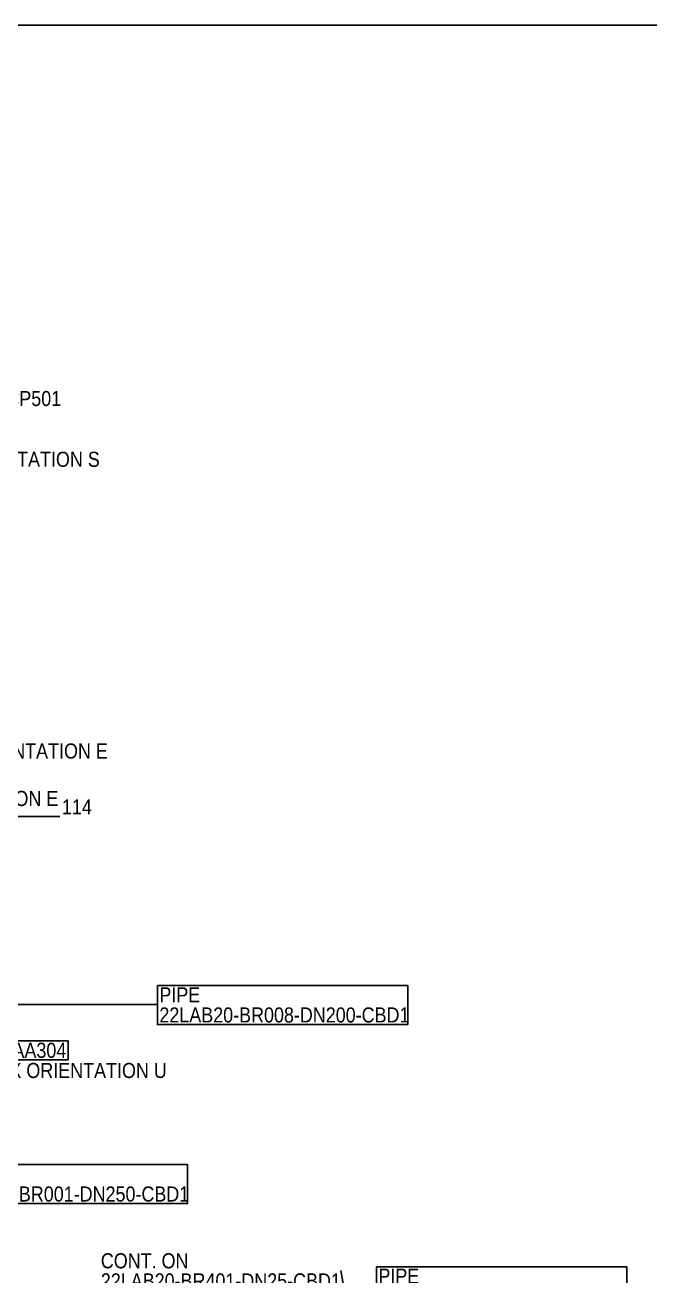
# Model space of a CAD drawing. Extents: x 0 to 841, y 0 to 594.
# Drawn here: x 310.3 to 465.6, y 273.1 to 584 of the extents above; entities that cross this region are included whole.
import ezdxf

# ---------------------------------------------------------------- set-up
doc = ezdxf.new("R2010")
doc.units = 0
doc.styles.add('ARIAL', font='arial.ttf')

msp = doc.modelspace()

# ---------------------------------------------------------------- linework, layer by layer
at = {"layer": 'GT_1', "flags": 128}
msp.add_lwpolyline([(389.8, 195.2), (402, 199.6), (388.8, 274.5)], dxfattribs=at)
at = {"layer": 'PL2', "color": 7, "flags": 128}
for points in [[(246, 387.3), (319, 387.3)], [(262.2, 340.6), (343.2, 340.6)]]:
    msp.add_lwpolyline(points, dxfattribs=at)
at = {"layer": 'spoolno', "color": 7, "flags": 128}
for points in [[(10, 584), (831, 584), (831, 10), (10, 10), (10, 584)], [(343.2, 345.3), (405.4, 345.3), (405.4, 335.6), (343.2, 335.6), (343.2, 345.3)], [(286.9, 331.5), (321, 331.5), (321, 326.8), (286.9, 326.8), (286.9, 331.5)], [(288.5, 300.8), (350.7, 300.8), (350.7, 291.1), (288.5, 291.1), (288.5, 300.8)], [(397.6, 275.4), (459.8, 275.4), (459.8, 265.7), (397.6, 265.7), (397.6, 275.4)]]:
    msp.add_lwpolyline(points, dxfattribs=at)

# ---------------------------------------------------------------- texts
at = {"layer": 'FLAN', "color": 2, "style": 'ARIAL', "width": 0.85}
for s, p in [('PI-22GHC10CP501', (280.2, 489.3)), ('GEARBOX ORIENTATION S', (271, 474.2)), ('GEARBOX ORIENTATION E', (273, 401.7)), ('GEARBOX ORIENTATION E', (260.7, 389.9)), ('GEARBOX ORIENTATION U', (287.4, 322.3))]:
    msp.add_text(s, height=3.75, dxfattribs=at).set_placement(p)
at = {"layer": 'GT_1', "color": 2, "style": 'ARIAL', "width": 0.85}
for s, p in [('114', (319.5, 387.8)), ('PIPE', (343.7, 341.1)), ('22LAB20-BR008-DN200-CBD1', (343.7, 336.1)), ('22LAB20-AA304', (287.4, 327.3)), ('22LAB20-BR001-DN250-CBD1', (289, 291.6)), ('CONT. ON', (329.157, 275)), ('22LAB20-BR401-DN25-CBD1', (329.157, 270)), ('PIPE', (398.1, 271.2))]:
    msp.add_text(s, height=3.75, dxfattribs=at).set_placement(p)

doc.saveas('drawing.dxf')
